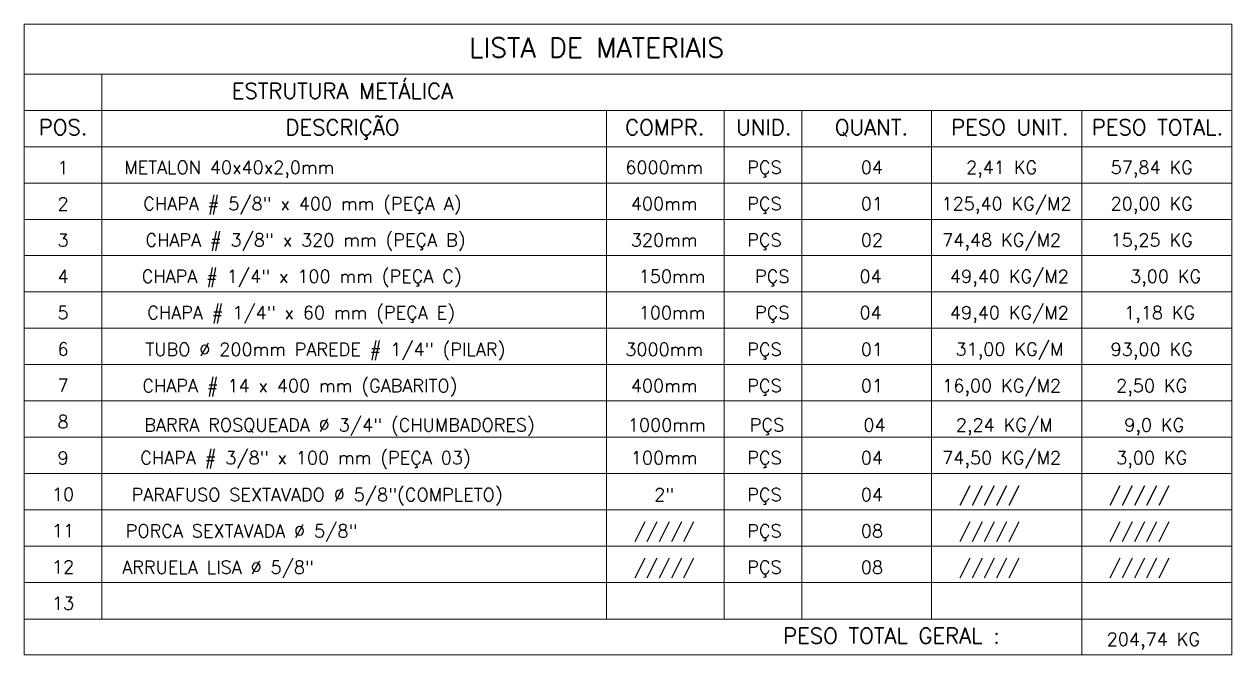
# Model space of a CAD drawing. Header units: millimetres. Extents: x 272452 to 288160, y -46054 to -34839.
# Drawn here: x 282011 to 288160, y -38049 to -34839 of the extents above; entities that cross this region are included whole.
import ezdxf
from ezdxf.enums import TextEntityAlignment as Align

# ---------------------------------------------------------------- set-up
doc = ezdxf.new("R2010")
doc.units = ezdxf.units.MM
doc.header["$LTSCALE"] = 0.08
for name, color, linetype, lineweight in [('05', 5, 'Continuous', 18), ('CONT 2', 2, 'Continuous', 13), ('CONT 3', 3, 'Continuous', 15)]:
    doc.layers.add(name, color=color, linetype=linetype, lineweight=lineweight)
doc.styles.add('ROMANS', font='ROMANS.SHX')

msp = doc.modelspace()

# ---------------------------------------------------------------- linework, layer by layer
at = {"layer": '05'}
for p, q in [((282011.2, -38049.4), (282011.2, -34838.9)), ((282011.2, -34838.9), (288160.4, -34838.9)), ((288160.4, -38049.4), (288160.4, -34838.9)), ((282011.2, -35093.3), (288160.4, -35093.3)), ((282407.2, -37868), (282407.2, -35093.3)), ((282011.2, -35278.1), (288160.4, -35278.1)), ((284976.2, -37868), (284976.2, -35278.1)), ((285575.2, -37868), (285575.2, -35278.1)), ((285971.2, -37868), (285971.2, -35278.1)), ((286631.2, -37868), (286631.2, -35278.1)), ((287395.8, -38049.4), (287395.8, -35278.1)), ((282011.2, -37868), (288160.4, -37868)), ((282011.2, -38049.4), (288160.4, -38049.4))]:
    msp.add_line(p, q, dxfattribs=at)
at = {"layer": 'CONT 3'}
for p, q in [((282011.2, -35462.9), (288160.4, -35462.9)), ((282011.2, -35647.7), (288160.4, -35647.7)), ((282011.2, -35832.5), (288160.4, -35832.5)), ((282011.2, -36017.3), (288160.4, -36017.3)), ((282011.2, -36202.1), (288160.4, -36202.1)), ((282011.2, -36386.9), (288160.4, -36386.9)), ((282011.2, -36571.7), (288160.4, -36571.7)), ((282011.2, -36756.5), (288160.4, -36756.5)), ((282011.2, -36941.3), (288160.4, -36941.3)), ((282011.2, -37126.1), (288160.4, -37126.1)), ((282011.2, -37310.9), (288160.4, -37310.9)), ((282011.2, -37495.7), (288160.4, -37495.7)), ((282011.2, -37680.5), (288160.4, -37680.5))]:
    msp.add_line(p, q, dxfattribs=at)

# ---------------------------------------------------------------- texts
at = {"layer": 'CONT 2', "style": 'ROMANS'}
for s, p in [('1', (282209.2, -35601.9)), ('METALON 40x40x2,0mm', (283055.5, -35601)), ('6000mm', (285270.2, -35601)), ('PÇS', (285780.6, -35601)), ('04', (286328.1, -35601)), ('2,41 KG', (286988.1, -35601)), ('57,84 KG', (287752.7, -35601)), ('2', (282209.2, -35786.7)), ('CHAPA # 5/8" x 400 mm (PEÇA A) ', (283450.5, -35785.8)), ('400mm', (285270.2, -35785.8)), ('PÇS', (285780.6, -35785.8)), ('01', (286328.1, -35785.8)), ('125,40 KG/M2', (287013, -35785.8)), ('20,00 KG', (287752.7, -35785.8)), ('3', (282209.2, -35971.5)), ('CHAPA # 3/8" x 320 mm (PEÇA B) ', (283466.4, -35970.6)), ('320mm', (285270.2, -35970.6)), ('PÇS', (285780.6, -35970.6)), ('02', (286328.1, -35970.6)), ('74,48 KG/M2', (286988.1, -35970.6)), ('15,25 KG', (287752.7, -35970.6)), ('4', (282209.2, -36156.3)), ('CHAPA # 1/4" x 100 mm (PEÇA C) ', (283447.2, -36155.4)), ('150mm', (285310.1, -36155.4)), ('PÇS', (285820.5, -36155.4)), ('04', (286321.1, -36155.4)), ('49,40 KG/M2', (287028, -36155.4)), ('3,00 KG', (287823, -36155.4)), ('5', (282209.2, -36341.1)), ('CHAPA # 1/4" x 60 mm (PEÇA E) ', (283444.5, -36340.2)), ('100mm', (285310.1, -36340.2)), ('PÇS', (285820.5, -36340.2)), ('04', (286321.1, -36340.2)), ('49,40 KG/M2', (287028, -36340.2)), ('1,18 KG', (287792.6, -36340.2)), ('6', (282209.2, -36525.9)), ('TUBO %%C 200mm PAREDE # 1/4" (PILAR)', (283544.7, -36527.7)), ('3000mm', (285270.2, -36527.7)), ('PÇS', (285780.6, -36527.7)), ('01', (286328.1, -36527.7)), ('31,00 KG/M', (287028, -36526.3)), ('93,00 KG', (287752.7, -36527.7)), ('7', (282209.2, -36710.7)), ('CHAPA # 14 x 400 mm (GABARITO) ', (283437.6, -36712.5)), ('400mm', (285270.2, -36712.5)), ('PÇS', (285780.6, -36712.5)), ('01', (286328.1, -36712.5)), ('16,00 KG/M2', (286988.1, -36712.5)), ('2,50 KG', (287752.7, -36712.5)), ('8', (282209.2, -36895.5)), ('BARRA ROSQUEADA %%C 3/4" (CHUMBADORES)', (283616.9, -36911.7)), ('2,24 KG/M', (287000.9, -36911.7)), ('1000mm', (285283, -36911.7)), ('PÇS', (285793.5, -36911.7)), ('04', (286340.9, -36911.7)), ('9,0 KG', (287765.6, -36911.7)), ('9', (282209.2, -37080.3)), ('CHAPA # 3/8" x 100 mm (PEÇA 03) ', (283466.4, -37079.4)), ('100mm', (285270.2, -37079.4)), ('PÇS', (285780.6, -37079.4)), ('04', (286328.1, -37079.4)), ('74,50 KG/M2', (286988.1, -37079.4)), ('3,00 KG', (287752.7, -37079.4)), ('10', (282209.2, -37265.1)), ('PARAFUSO SEXTAVADO %%C 5/8"(COMPLETO)', (283502.8, -37266.9)), ('2"', (285270.2, -37266.9)), ('PÇS', (285780.6, -37266.9)), ('04', (286328.1, -37266.9)), ('/////', (286925.1, -37266.9)), ('/////', (287689.8, -37266.9)), ('11', (282209.2, -37449.9)), ('PORCA SEXTAVADA %%C 5/8"', (283117.9, -37451.7)), ('/////', (285270.2, -37451.7)), ('PÇS', (285780.6, -37451.7)), ('08', (286328.1, -37451.7)), ('/////', (286925.1, -37451.7)), ('/////', (287689.8, -37451.7)), ('12', (282209.2, -37634.7)), ('ARRUELA LISA %%C 5/8"', (282998.5, -37636.5)), ('/////', (285270.2, -37636.5)), ('PÇS', (285780.6, -37636.5)), ('08', (286328.1, -37636.5)), ('/////', (286925.1, -37636.5)), ('/////', (287689.8, -37636.5)), ('13', (282209.2, -37819.5)), ('204,74 KG', (287760.9, -38002.7))]:
    msp.add_text(s, height=66, dxfattribs=at).set_placement(p, align=Align.CENTER)
at = {"layer": 'CONT 3', "style": 'ROMANS'}
for s, height, p in [('LISTA DE MATERIAIS', 100, (284926.2, -35008)), ('ESTRUTURA METÁLICA', 79.2, (283632.5, -35218.5)), ('POS.', 79.2, (282209.2, -35403.3)), ('DESCRIÇÃO', 79.2, (283632.5, -35403.3)), ('COMPR.', 79.2, (285273.3, -35403.3)), ('UNID.', 79.2, (285778, -35403.3)), ('QUANT.', 79.2, (286325.5, -35403.3)), ('PESO UNIT.', 79.2, (287030.7, -35403.3)), ('PESO TOTAL.', 79.2, (287782.1, -35403.3)), ('PESO TOTAL GERAL :', 79.2, (286428.3, -37991.7))]:
    msp.add_text(s, height=height, dxfattribs=at).set_placement(p, align=Align.CENTER)

doc.saveas('drawing.dxf')
